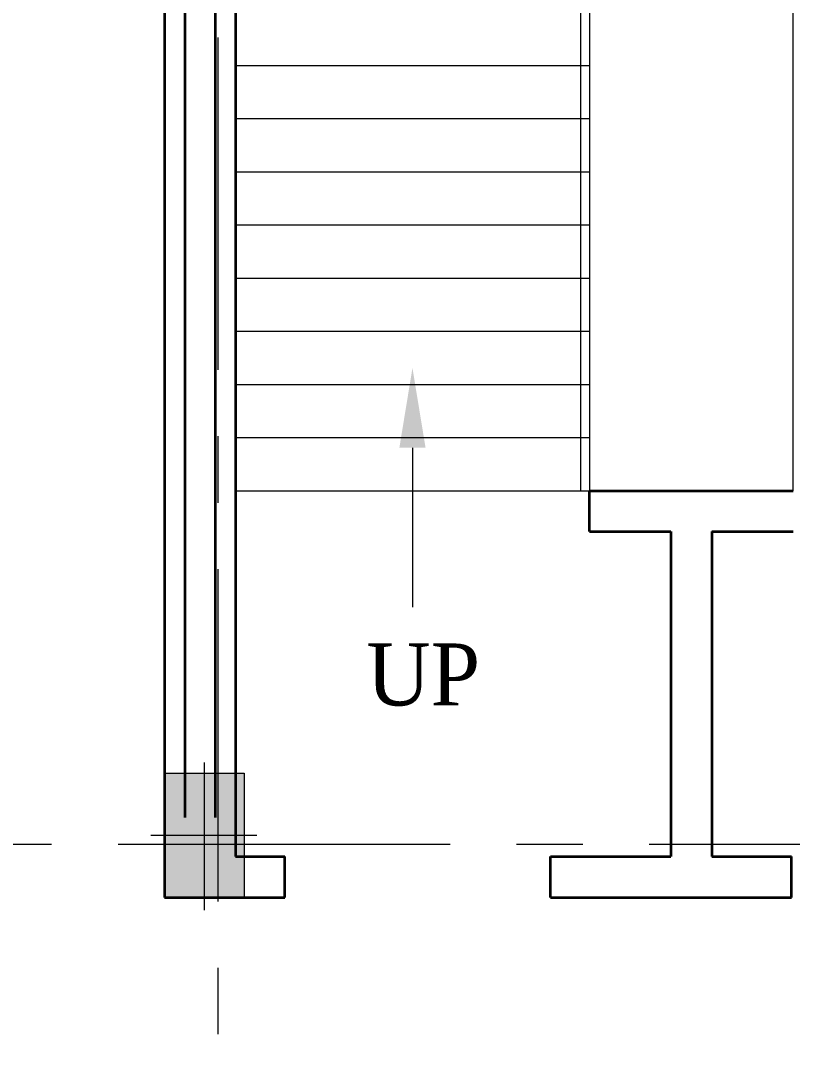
# Model space of a CAD drawing. Header units: inches. Extents: x 1789308 to 1948517, y 1504002 to 1708835.
# Drawn here: x 1898453 to 1899324, y 1665094 to 1666265 of the extents above; entities that cross this region are included whole.
import ezdxf
from ezdxf import colors
from ezdxf.entities.mleader import LeaderData, LeaderLine
from ezdxf.math import Vec2, Vec3

# ---------------------------------------------------------------- set-up
doc = ezdxf.new("R2010")
doc.units = ezdxf.units.IN
doc.header["$LTSCALE"] = 0.015
doc.header["$MEASUREMENT"] = 0
doc.linetypes.add('$DDT_AUDIT_GENERATED_(C)', pattern=[0])
doc.linetypes.add('CENTER', pattern=[2, 1.25, -0.25, 0.25, -0.25])
for name, color, linetype, lineweight in [('COLUMN - HACTH - STR', 25, '$DDT_AUDIT_GENERATED_(C)', 15), ('COLUMN - STR', 6, 'Continuous', 15), ('GRID - COLUMN - STR', 251, 'CENTER', 15), ('RAILING', 15, 'Continuous', 9), ('SECTION -  LINE - STR', 3, 'Continuous', 20), ('STAIRCASE', 161, 'Continuous', 13), ('TEXT', 7, 'Continuous', 5), ('wall', 1, 'Continuous', 35)]:
    doc.layers.add(name, color=color, linetype=linetype, lineweight=lineweight)
doc.styles.add('DIM 400', font='times.ttf', dxfattribs={"height": 400})
doc.styles.add('Scale M 100', font='times.ttf', dxfattribs={"width": 0.95, "height": 350})

# ---------------------------------------------------------------- blocks, each defined once
blk = doc.blocks.new('450X700')
at = {"layer": 'COLUMN - HACTH - STR'}
blk.add_hatch(color=256, dxfattribs=at).paths.add_polyline_path([(0, 0), (0, -700), (450, -700), (450, 0)])
at = {"layer": 'COLUMN - STR'}
for p, q in [((225, -773), (225, 59.2)), ((-77.2, -350), (520.4, -350))]:
    blk.add_line(p, q, dxfattribs=at)
blk.add_lwpolyline([(0, 0), (450, 0), (450, -700), (0, -700)], close=True, dxfattribs=at)
blk = doc.blocks.new('A$C1CC35E0C')
at = {"layer": 'GRID - COLUMN - STR', "ltscale": 100000}
for p, q in [((48500.5, 4412.1), (48500.5, -69399.6)), ((-12062.3, -36139), (88195.3, -36139))]:
    blk.add_line(p, q, dxfattribs=at)
at = {"layer": 'RAILING'}
for points in [[(51800.5, -34145), (51800.5, -30795), (50550.5, -30795), (50550.5, -34145)], [(51750.5, -34145), (51750.5, -30845), (50600.5, -30845), (50600.5, -34145)]]:
    blk.add_lwpolyline(points, dxfattribs=at)
at = {"layer": 'STAIRCASE'}
for p, q in [((48600.5, -31745), (50600.5, -31745)), ((48600.5, -32045), (50600.5, -32045)), ((48600.5, -32345), (50600.5, -32345)), ((48600.5, -32645), (50600.5, -32645)), ((48600.5, -32945), (50600.5, -32945)), ((48600.5, -33245), (50600.5, -33245)), ((48600.5, -33545), (50600.5, -33545)), ((48600.5, -33845), (50600.5, -33845)), ((48600.5, -34145), (50600.5, -34145))]:
    blk.add_line(p, q, dxfattribs=at)
at = {"layer": 'wall'}
for p, q in [((48200.5, -28548.7), (48200.5, -36440)), ((48600.5, -28548.7), (48600.5, -36210)), ((48315.5, -29248.7), (48315.5, -35990)), ((48485.5, -29248.7), (48485.5, -35990)), ((50600.5, -34145), (51750.5, -34145)), ((50600.5, -34375), (50600.5, -34145)), ((50600.5, -34375), (51060.5, -34375)), ((51060.5, -34375), (51060.5, -36210)), ((51290.5, -34375), (51290.5, -36210)), ((51290.5, -34375), (51750.5, -34375)), ((48600.5, -36210), (48880.5, -36210)), ((48880.5, -36440), (48880.5, -36209)), ((50380.5, -36440), (50380.5, -36209)), ((50380.5, -36440), (50380.5, -36209)), ((50380.5, -36210), (51060.5, -36210)), ((51290.5, -36210), (51740.5, -36210)), ((51740.5, -36440), (51740.5, -36210)), ((48200.5, -36440), (48880.5, -36440)), ((50380.5, -36440), (51740.5, -36440))]:
    blk.add_line(p, q, dxfattribs=at)
at = {"layer": 'COLUMN - STR', "color": 2}
blk.add_blockref('450X700', (48200.5, -35739), dxfattribs=at)
at = {"layer": 'TEXT', "insert": (49340.7, -35007), "char_height": 350, "attachment_point": 1, "style": 'Scale M 100'}
blk.add_mtext_dynamic_manual_height_columns('UP', width=1143.117, gutter_width=625, heights=[0], dxfattribs=at)
at = {"layer": 'TEXT'}
ml = blk.add_multileader_mtext('Standard', dxfattribs=at)
ml.set_content('', color=256, style='DIM 400')
ml.set_leader_properties()
ml.build(insert=Vec2(0, 0))
ml.multileader.update_dxf_attribs({"text_right_attachment_type": 6, "dogleg_length": 0.36, "arrow_head_size": 450})
ctx = ml.context
ctx.base_point, ctx.char_height, ctx.arrow_head_size, ctx.landing_gap_size, ctx.plane_origin, ctx.plane_x_axis, ctx.plane_y_axis = Vec3(49600.4, -34802.3), 0.18, 450, 0.09, Vec3(49600.5, -33905.5), Vec3(0, 1), Vec3(-1, 0)
ctx.right_attachment, ctx.text_align_type = 6, 2
notes = []
notes.append((ctx, [(0, (1, 1, 0), (49600.5, -34801.7), (0, -1), 0.36, [(0, [(49600.5, -33452.5), (49600.5, -34759.9)], 0, [])])]))
ctx.mtext.insert, ctx.mtext.text_direction, ctx.mtext.rotation, ctx.mtext.alignment, ctx.mtext.flow_direction = Vec3(49600.3, -34802.2), Vec3(0, 1), 1.570796, 3, 5
for ctx, leaders in notes:
    for number, flags, end, landing, length, lines in leaders:
        leader = LeaderData()
        leader.index, (leader.has_last_leader_line, leader.has_dogleg_vector, leader.attachment_direction) = number, flags
        leader.last_leader_point, leader.dogleg_vector, leader.dogleg_length = Vec3(end), Vec3(landing), length
        for number, points, colour, breaks in lines:
            line = LeaderLine()
            line.index, line.vertices, line.color, line.breaks = number, Vec3.list(points), colors.encode_raw_color(colour), breaks
            leader.lines.append(line)
        ctx.leaders.append(leader)

msp = doc.modelspace()

# ---------------------------------------------------------------- block references
at = {"layer": 'SECTION -  LINE - STR', "xscale": 0.2, "yscale": 0.2, "zscale": 0.2}
msp.add_blockref('A$C1CC35E0C', (1888975.2, 1672563.4), dxfattribs=at)

doc.saveas('drawing.dxf')
